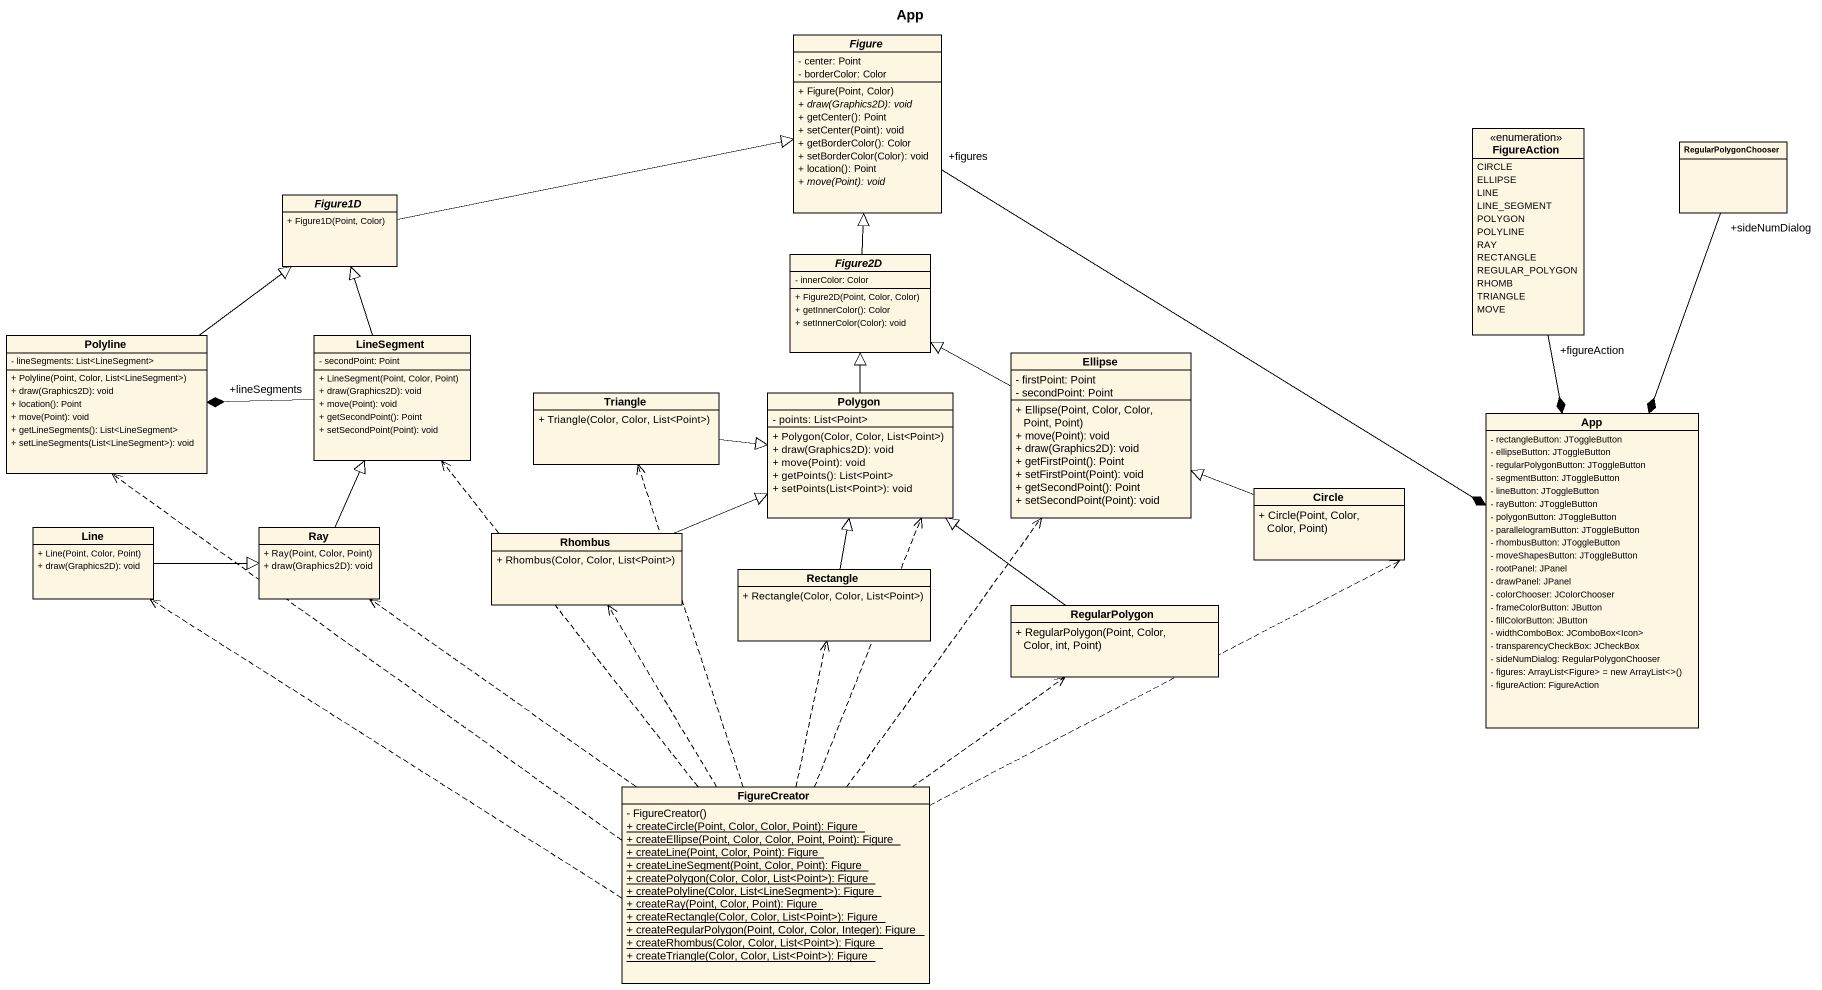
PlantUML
@startuml
title App
hide circle
hide empty members
skinparam classAttributeIconSize 0
abstract class Figure {
  - center: Point
  - borderColor: Color
  + Figure(Point, Color)
  {abstract} + draw(Graphics2D): void
  + getCenter(): Point
  + setCenter(Point): void
  + getBorderColor(): Color
  + setBorderColor(Color): void
  + location(): Point
  {abstract} + move(Point): void
}
enum FigureAction {
  CIRCLE
  ELLIPSE
  LINE
  LINE_SEGMENT
  POLYGON
  POLYLINE
  RAY
  RECTANGLE
  REGULAR_POLYGON
  RHOMB
  TRIANGLE
  MOVE
}
class RegularPolygonChooser
abstract class Figure1D {
  + Figure1D(Point, Color)
}
abstract class Figure2D {
  - innerColor: Color
  + Figure2D(Point, Color, Color)
  + getInnerColor(): Color
  + setInnerColor(Color): void
}
class Polyline {
  - lineSegments: List<LineSegment>
  + Polyline(Point, Color, List<LineSegment>)
  + draw(Graphics2D): void
  + location(): Point
  + move(Point): void
  + getLineSegments(): List<LineSegment>
  + setLineSegments(List<LineSegment>): void
}
class LineSegment {
  - secondPoint: Point
  + LineSegment(Point, Color, Point)
  + draw(Graphics2D): void
  + move(Point): void
  + getSecondPoint(): Point
  + setSecondPoint(Point): void
}
class Ellipse {
  - firstPoint: Point
  - secondPoint: Point
  + Ellipse(Point, Color, Color, Point, Point)
  + move(Point): void
  + draw(Graphics2D): void
  + getFirstPoint(): Point
  + setFirstPoint(Point): void
  + getSecondPoint(): Point
  + setSecondPoint(Point): void
}
class Triangle {
  + Triangle(Color, Color, List<Point>)
}
class Polygon {
  - points: List<Point>
  + Polygon(Color, Color, List<Point>)
  + draw(Graphics2D): void
  + move(Point): void
  + getPoints(): List<Point>
  + setPoints(List<Point>): void
}
class App {
  - rectangleButton: JToggleButton
  - ellipseButton: JToggleButton
  - regularPolygonButton: JToggleButton
  - segmentButton: JToggleButton
  - lineButton: JToggleButton
  - rayButton: JToggleButton
  - polygonButton: JToggleButton
  - parallelogramButton: JToggleButton
  - rhombusButton: JToggleButton
  - moveShapesButton: JToggleButton
  - rootPanel: JPanel
  - drawPanel: JPanel
  - colorChooser: JColorChooser
  - frameColorButton: JButton
  - fillColorButton: JButton
  - widthComboBox: JComboBox<Icon>
  - transparencyCheckBox: JCheckBox
  - sideNumDialog: RegularPolygonChooser
  {field} - figures: ArrayList<Figure> = new ArrayList<>()
  - figureAction: FigureAction
}
class "Circle" as Circle_ {
  + Circle(Point, Color, Color, Point)
}
class Line {
  + Line(Point, Color, Point)
  + draw(Graphics2D): void
}
class Ray {
  + Ray(Point, Color, Point)
  + draw(Graphics2D): void
}
class Rhombus {
  + Rhombus(Color, Color, List<Point>)
}
class "Rectangle" as Rectangle_ {
  + Rectangle(Color, Color, List<Point>)
}
class RegularPolygon {
  + RegularPolygon(Point, Color, Color, int, Point)
}
class FigureCreator {
  - FigureCreator()
  {static} + createCircle(Point, Color, Color, Point): Figure
  {static} + createEllipse(Point, Color, Color, Point, Point): Figure
  {static} + createLine(Point, Color, Point): Figure
  {static} + createLineSegment(Point, Color, Point): Figure
  {static} + createPolygon(Color, Color, List<Point>): Figure
  {static} + createPolyline(Color, List<LineSegment>): Figure
  {static} + createRay(Point, Color, Point): Figure
  {static} + createRectangle(Color, Color, List<Point>): Figure
  {static} + createRegularPolygon(Point, Color, Color, Integer): Figure
  {static} + createRhombus(Color, Color, List<Point>): Figure
  {static} + createTriangle(Color, Color, List<Point>): Figure
}
Figure "+figures" --* App
FigureAction "+figureAction" --* App
RegularPolygonChooser "+sideNumDialog" --* App
Figure1D -right-|> Figure
Figure2D -up-|> Figure
Polyline -up-|> Figure1D
LineSegment -up-|> Figure1D
LineSegment "+lineSegments" -left-* Polyline
Ellipse -left-|> Figure2D
Triangle -right-|> Polygon
Polygon -up-|> Figure2D
Circle_ -left-|> Ellipse
Line -right-|> Ray
Ray -up-|> LineSegment
Rhombus -right-|> Polygon
Rectangle_ -up-|> Polygon
RegularPolygon -up-|> Polygon
FigureCreator .up.> Polyline
FigureCreator .up.> LineSegment
FigureCreator .up.> Ellipse
FigureCreator .up.> Triangle
FigureCreator .up.> Polygon
FigureCreator .up.> Circle_
FigureCreator .left.> Line
FigureCreator .up.> Ray
FigureCreator .up.> Rhombus
FigureCreator .up.> Rectangle_
FigureCreator .up.> RegularPolygon
@enduml
